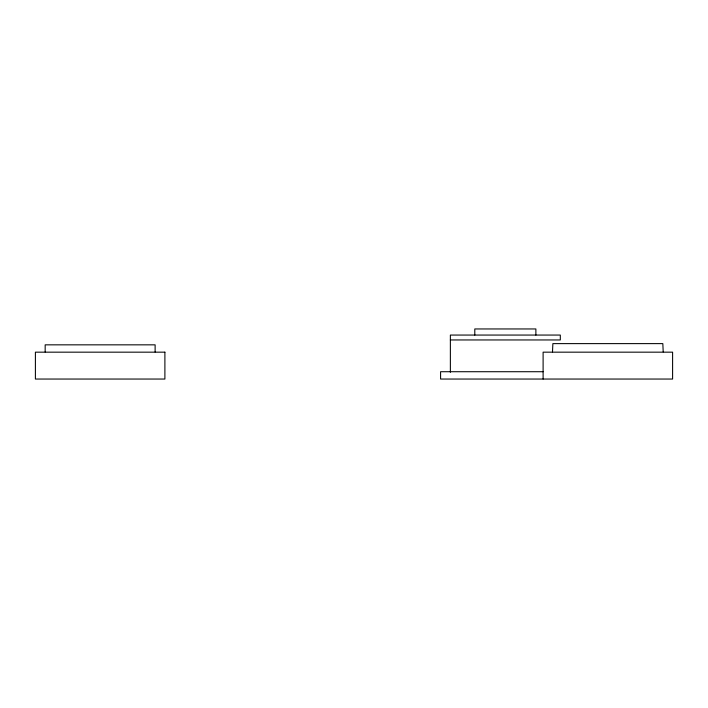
<?xml version="1.0" encoding="UTF-8"?>
<svg xmlns="http://www.w3.org/2000/svg" width="708" height="708" viewBox="0 0 708 708"><rect width="100%" height="100%" fill="white"/><g stroke="black" fill="none" stroke-linecap="round" stroke-linejoin="round"><path stroke-width="1.06" d="M552.497 351.885L552.877 343.619L662.83 343.619L663.201 351.885M450.368 339.955L560.311 339.955L560.311 335.061L450.368 335.061L450.368 372.293M543.045 371.718L440.588 371.718L440.588 379.046L672.6 379.046L672.6 352.168L543.107 352.168L543.107 379.046M535.876 335.061L535.876 328.954L474.794 328.954L474.794 335.061M155.123 351.964L155.123 344.84L45.17 344.84L45.17 351.964M164.893 352.168L35.4 352.168L35.4 379.046L164.893 379.046L164.893 352.168"/></g></svg>
